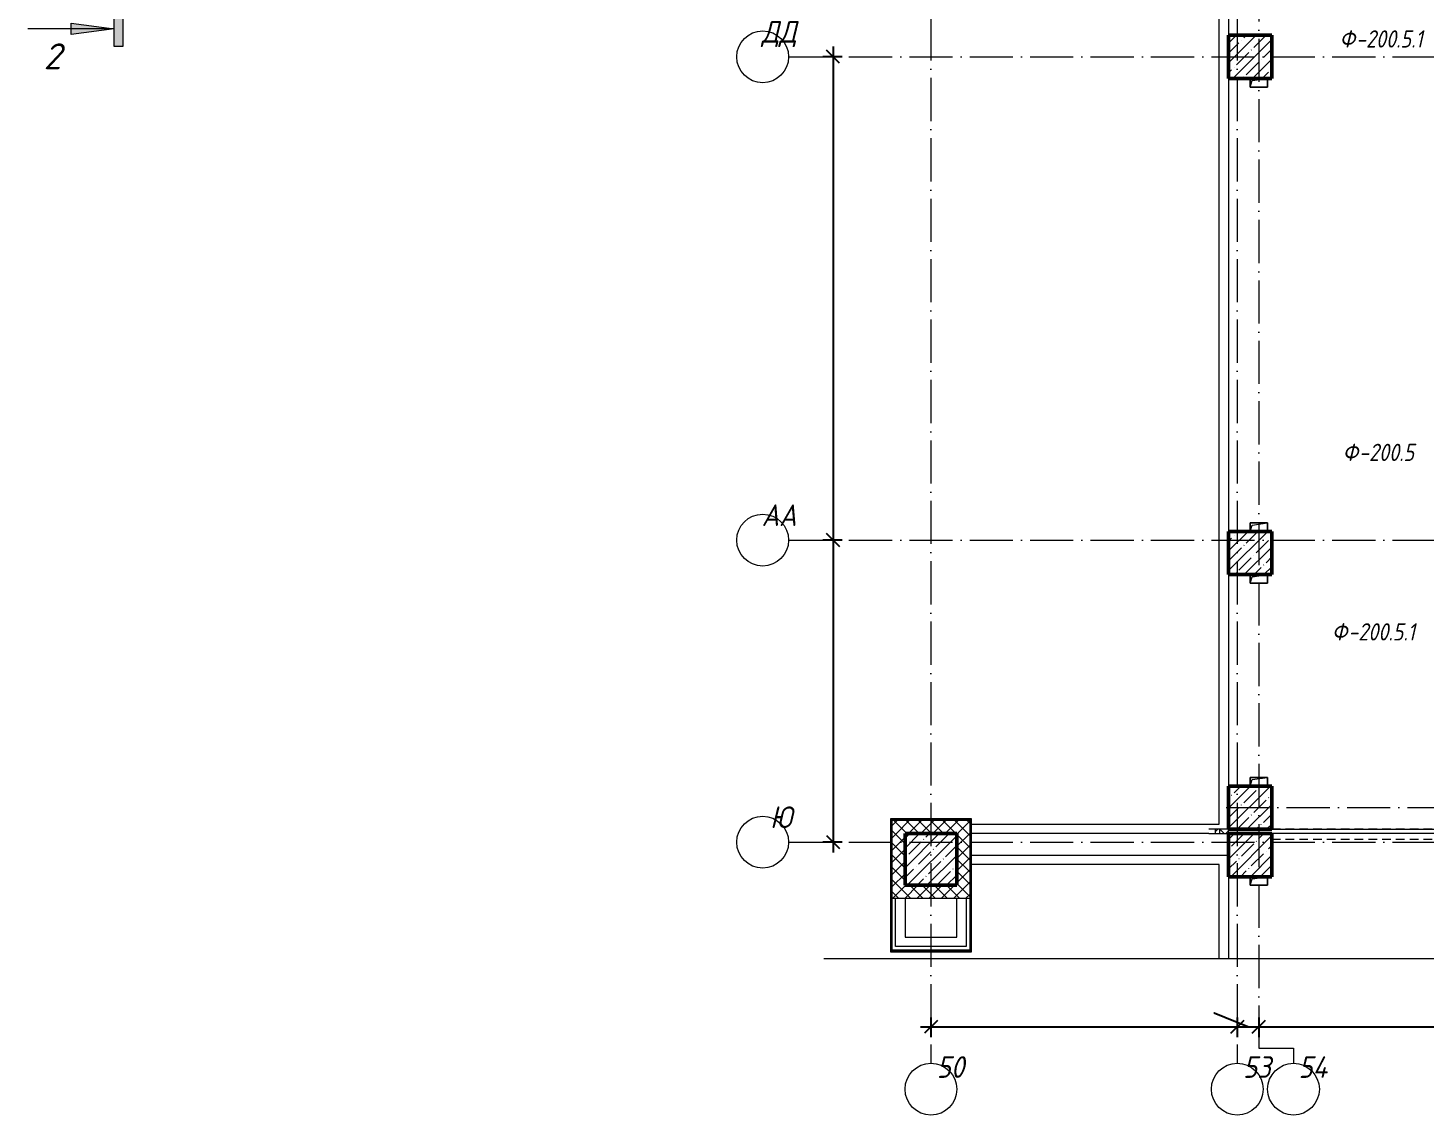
# Model space of a CAD drawing. Header units: millimetres. Extents: x -401725 to 250493, y 305116 to 802890.
# Drawn here: x -114416 to -98224, y 584386 to 596982 of the extents above; entities that cross this region are included whole.
import ezdxf

# ---------------------------------------------------------------- set-up
doc = ezdxf.new("R2010")
doc.units = ezdxf.units.MM
doc.linetypes.add('200_ШТРИХ_ш1п0_6_', pattern=[160, 100, -60])
doc.linetypes.add('50_200_ШТРИХ_1Т_ш5_п1_п1_', pattern=[700, 500, -100, 0, -100])
for name, color, linetype, lineweight in [('A-____-____-DIMS', 7, 'Continuous', 9), ('A-DETL-GENF-OTLN', 7, 'Continuous', 9), ('A-FLOR-____-OTLN', 7, 'Continuous', 9), ('A-GENM-____-IDEN', 7, 'Continuous', 9), ('A-GENM-____-OTLN', 7, 'Continuous', 9), ('A-WALL-____-MCUT', 7, 'Continuous', 13), ('A-WALL-____-OTLN', 7, 'Continuous', 9), ('G-____-____-SYMB', 7, 'Continuous', 9), ('S-COLS-____-MCUT', 7, 'Continuous', 50), ('S-COLS-____-OTLN', 7, 'Continuous', 9), ('S-GRID-____-IDEN', 7, 'Continuous', 9), ('S-GRID-____-OTLN', 7, 'Continuous', 9), ('S-GRID-____-OTLN-1', 7, '50_200_ШТРИХ_1Т_ш5_п1_п1_', 9)]:
    doc.layers.add(name, color=color, linetype=linetype, lineweight=lineweight)
for name, color, linetype, lineweight, true_color in [('A-DETL-____-OTLN-11', 7, '200_ШТРИХ_ш1п0_6_', 9, 0x000000), ('A-WALL-____-MCUT-7', 7, 'Continuous', 9, 0x000000), ('A-WALL-____-PATT-2', 7, 'Continuous', 9, 0x787878), ('A-WALL-FNSH-MCUT-3', 7, 'Continuous', 9, 0x000000)]:
    doc.layers.add(name, color=color, linetype=linetype, lineweight=lineweight, true_color=true_color)
doc.styles.add('ISOCPEUR_I', font='isocpeui.ttf', dxfattribs={"width": 0.9, "height": 2.5})
doc.styles.add('ISOCPEUR_I_12', font='isocpeui.ttf', dxfattribs={"width": 0.9, "height": 180})
doc.styles.add('ISOCPEUR_I_13', font='isocpeui.ttf', dxfattribs={"height": 300})
doc.styles.add('ISOCPEUR_I_2', font='isocpeui.ttf', dxfattribs={"width": 0.85, "height": 2.3})
doc.dimstyles.new('ISO-2_5_0_9К_БОЛЬШОЙ_ОСИ', dxfattribs={"dimscale": 304.8, "dimtxt": 248.995294, "dimasz": 0.492126, "dimexe": 0.393701, "dimexo": 0, "dimgap": 0, "dimtad": 1, "dimdec": 0, "dimzin": 0, "dimdsep": 46, "dimtxsty": 'ISOCPEUR_I', "dimblk1": 'OBLIQUE', "dimblk2": 'OBLIQUE', "dimsah": 1, "dimcen": 0.09, "dimdle": 0.393701, "dimazin": 0, "dimtfac": 1, "dimtdec": 4, "dimtix": 1, "dimtmove": 0, "dimatfit": 3, "dimfxl": 1, "dimtvp": 1, "dimtolj": 1, "dimtzin": 0, "dimarcsym": 2})
doc.dimstyles.new('ISO-2_5_0_9К_БОЛЬШОЙ_ОСИ_1', dxfattribs={"dimscale": 304.8, "dimtxt": 248.995294, "dimasz": 0.492126, "dimexe": 0.393701, "dimexo": 0, "dimgap": 0, "dimtad": 1, "dimdec": 0, "dimzin": 0, "dimdsep": 46, "dimtxsty": 'ISOCPEUR_I', "dimblk1": 'OBLIQUE', "dimblk2": 'OBLIQUE', "dimsah": 1, "dimcen": 0.09, "dimdle": 0.393701, "dimazin": 0, "dimtfac": 1, "dimtdec": 4, "dimtix": 1, "dimtmove": 1, "dimatfit": 3, "dimfxl": 1, "dimtvp": 1, "dimtolj": 1, "dimtzin": 0, "dimarcsym": 2})
pattern_1 = [(45, (-175000.74, 544716.51), (-70.71068, 70.71068), []), (135, (-175000.74, 544716.51), (-70.71068, -70.71068), [])]

# ---------------------------------------------------------------- blocks, each defined once
blk = doc.blocks.new('BSC_Колонна _Прямоугольная - 600х600-25984397-АР1_Кладочный план 1 этажа в осях 1-64_Ю-ЯЯ')
at = {"layer": 'S-COLS-____-OTLN'}
h = blk.add_hatch(dxfattribs=at)
h.set_pattern_fill('FP_45', color=256, style=0, pattern_type=2)
h.set_pattern_definition([(45, (-71050, -42631.04), (-114.04925, 114.04925), []), (45, (-70935.95, -42631.04), (-114.04925, 114.04925), [201.613, -40.323, 3.353, -36.97])])
h.paths.add_polyline_path([(-300, -300), (300, -300), (300, 300), (-300, 300), (-300, 64)], flags=0)
at = {"layer": 'S-COLS-____-MCUT'}
for p, q in [((300, 300), (-300, 300)), ((-300, 300), (-300, -300)), ((300, -300), (300, 300)), ((-300, -300), (300, -300))]:
    blk.add_line(p, q, dxfattribs=at)
blk = doc.blocks.new('BSC_Колонна _Прямоугольная - 500х500-V52-АР1_Кладочный план 1 этажа в осях 1-64_Ю-ЯЯ')
at = {"layer": 'S-COLS-____-OTLN'}
h = blk.add_hatch(dxfattribs=at)
h.set_pattern_fill('FP_52', color=256, style=0, pattern_type=2)
h.set_pattern_definition([(315, (-51931.04, 74750), (114.04925, 114.04925), []), (315, (-51931.04, 74635.95), (114.04925, 114.04925), [201.613, -40.323, 3.353, -36.97])])
h.paths.add_polyline_path([(-250, 250), (-250, -250), (250, -250), (250, 250)], flags=0)
at = {"layer": 'S-COLS-____-MCUT'}
for p, q in [((250, 250), (-250, 250)), ((-250, 250), (-250, -250)), ((250, -250), (250, 250)), ((-250, -250), (250, -250))]:
    blk.add_line(p, q, dxfattribs=at)
blk = doc.blocks.new('BSC_Колонна _Прямоугольная - 500х500-V69-АР1_Кладочный план 1 этажа в осях 1-64_Ю-ЯЯ')
at = {"layer": 'S-COLS-____-OTLN'}
h = blk.add_hatch(dxfattribs=at)
h.set_pattern_fill('FP_69', color=256, style=0, pattern_type=2)
h.set_pattern_definition([(45, (-74750, -43231.04), (-114.04925, 114.04925), []), (45, (-74635.95, -43231.04), (-114.04925, 114.04925), [201.613, -40.323, 3.353, -36.97])])
h.paths.add_polyline_path([(-250, -250), (250, -250), (250, 250), (-250, 250)], flags=0)
at = {"layer": 'S-COLS-____-MCUT'}
for p, q in [((250, 250), (-250, 250)), ((-250, 250), (-250, -250)), ((250, -250), (250, 250)), ((-250, -250), (250, -250))]:
    blk.add_line(p, q, dxfattribs=at)
blk = doc.blocks.new('BSC_Колонна _Прямоугольная - 500х500-V144-АР1_Кладочный план 1 этажа в осях 1-64_Ю-ЯЯ')
at = {"layer": 'S-COLS-____-OTLN'}
h = blk.add_hatch(dxfattribs=at)
h.set_pattern_fill('FP_148', color=256, style=0, pattern_type=2)
h.set_pattern_definition([(315, (-46181.04, 74750), (114.04925, 114.04925), []), (315, (-46181.04, 74635.95), (114.04925, 114.04925), [201.613, -40.323, 3.353, -36.97])])
h.paths.add_polyline_path([(-250, 250), (-250, -250), (250, -250), (250, 250)], flags=0)
at = {"layer": 'S-COLS-____-MCUT'}
for p, q in [((250, 250), (-250, 250)), ((-250, 250), (-250, -250)), ((250, -250), (250, 250)), ((-250, -250), (250, -250))]:
    blk.add_line(p, q, dxfattribs=at)
blk = doc.blocks.new('BSC_Колонна _Прямоугольная - 500х500-V151-АР1_Кладочный план 1 этажа в осях 1-64_Ю-ЯЯ')
at = {"layer": 'S-COLS-____-OTLN'}
h = blk.add_hatch(dxfattribs=at)
h.set_pattern_fill('FP_155', color=256, style=0, pattern_type=2)
h.set_pattern_definition([(45, (-74750, -42681.04), (-114.04925, 114.04925), []), (45, (-74635.95, -42681.04), (-114.04925, 114.04925), [201.613, -40.323, 3.353, -36.97])])
h.paths.add_polyline_path([(-250, -250), (250, -250), (250, 250), (-250, 250), (-250, 14)], flags=0)
at = {"layer": 'S-COLS-____-MCUT'}
for p, q in [((250, 250), (-250, 250)), ((-250, 250), (-250, -250)), ((250, -250), (250, 250)), ((-250, -250), (250, -250))]:
    blk.add_line(p, q, dxfattribs=at)
blk = doc.blocks.new('AR_Отверстие прямоугольное _в плите_ - AR_Отверстие прямоугольное _в плите_-V213-АР1_Кладочный план 1 этажа в осях 1-64_Ю-ЯЯ')
at = {"layer": 'A-GENM-____-OTLN'}
for p, q in [((-100, 50), (-100, -50)), ((-100, -50), (-75, 25)), ((-75, 25), (100, 50)), ((100, -50), (100, 50)), ((-100, -50), (100, -50))]:
    blk.add_line(p, q, dxfattribs=at)
blk = doc.blocks.new('AR_Отверстие прямоугольное _в плите_ - AR_Отверстие прямоугольное _в плите_-V214-АР1_Кладочный план 1 этажа в осях 1-64_Ю-ЯЯ')
at = {"layer": 'A-GENM-____-OTLN'}
for p, q in [((100, 50), (-100, 50)), ((-100, 50), (-100, -50)), ((-100, -50), (-75, 25)), ((-75, 25), (100, 50)), ((100, -50), (100, 50))]:
    blk.add_line(p, q, dxfattribs=at)
blk = doc.blocks.new('DET_L_Линия разрыва - М100-27489994-АР1_Кладочный план 1 этажа в осях 1-64_Ю-ЯЯ')
at = {"layer": 'A-DETL-GENF-OTLN'}
blk.add_line((15850, 0), (0, 0), dxfattribs=at)
blk = doc.blocks.new('Ось сетки - Круг_Ø6_00__ISO-2_5_0_9K_-25732049-АР1_Кладочный план 1 этажа в осях 1-64_Ю-ЯЯ')
at = {"layer": 'S-GRID-____-IDEN'}
blk.add_circle((0, 0), 3, dxfattribs=at)
blk = doc.blocks.new('Разрез - Концевая часть разреза-18266132-АР1_Кладочный план 1 этажа в осях 1-64_Ю-ЯЯ')
at = {"layer": 'G-____-____-SYMB'}
for points in [[(0, 0.5), (0, -0.5), (-9, -0.5), (-9, 0.5)], [(-6.29, -5.5), (-7.61, -5.5), (-6.95, -0.5)]]:
    blk.add_hatch(color=256, dxfattribs=at).paths.add_polyline_path(points, flags=0)
for p, q in [((0, 0.5), (-9, 0.5)), ((-9, 0.5), (-9, -0.5)), ((0, -0.5), (0, 0.5)), ((-9, -0.5), (0, -0.5)), ((-6.95, -0.5), (-7.61, -5.5)), ((-6.95, -0.5), (-6.95, -10.5)), ((-6.29, -5.5), (-6.95, -0.5)), ((-7.61, -5.5), (-6.29, -5.5))]:
    blk.add_line(p, q, dxfattribs=at)
blk = doc.blocks.new('_Oblique')
at = {"color": 0, "linetype": 'ByBlock', "lineweight": -2}
blk.add_line((-0.5, -0.5), (0.5, 0.5), dxfattribs=at)
blk = doc.blocks.new('*D12025')
at = {"layer": 'A-____-____-DIMS', "color": 0, "lineweight": -2, "transparency": 16777216}
for p, q in [((-105085, 596768), (-105085, 590928)), ((-104979, 596648), (-105205, 596648)), ((-104979, 591048), (-105205, 591048))]:
    blk.add_line(p, q, dxfattribs=at)
at = {"layer": 'Defpoints', "color": 0, "transparency": 16777216}
for p in [(-104979, 596648), (-105085, 591048), (-104979, 591048)]:
    blk.add_point(p, dxfattribs=at)
at = {"layer": 'A-____-____-DIMS', "color": 0, "lineweight": -2, "transparency": 16777216, "xscale": 150, "yscale": 150, "zscale": 150}
for p, rotation in [((-105085, 596648), 90), ((-105085, 591048), 270)]:
    blk.add_blockref('_Oblique', p, dxfattribs=dict(at, rotation=rotation))
at = {"layer": 'A-____-____-DIMS', "color": 0, "transparency": 16777216, "insert": (-105087, 593848), "char_height": 2.5, "width": 758.48, "attachment_point": 5, "rotation": 90, "style": 'ISOCPEUR_I'}
blk.add_mtext('\\A1;5600', dxfattribs=at)
blk = doc.blocks.new('*D12026')
at = {"layer": 'A-____-____-DIMS', "color": 0, "lineweight": -2, "transparency": 16777216}
for p, q in [((-104979, 591048), (-105205, 591048)), ((-105085, 591168), (-105085, 587428)), ((-104979, 587548), (-105205, 587548))]:
    blk.add_line(p, q, dxfattribs=at)
at = {"layer": 'Defpoints', "color": 0, "transparency": 16777216}
for p in [(-104979, 591048), (-105085, 587548), (-104979, 587548)]:
    blk.add_point(p, dxfattribs=at)
at = {"layer": 'A-____-____-DIMS', "color": 0, "lineweight": -2, "transparency": 16777216, "xscale": 150, "yscale": 150, "zscale": 150}
for p, rotation in [((-105085, 591048), 90), ((-105085, 587548), 270)]:
    blk.add_blockref('_Oblique', p, dxfattribs=dict(at, rotation=rotation))
at = {"layer": 'A-____-____-DIMS', "color": 0, "transparency": 16777216, "insert": (-105087, 589298), "char_height": 2.5, "width": 758.48, "attachment_point": 5, "rotation": 90, "style": 'ISOCPEUR_I'}
blk.add_mtext('\\A1;3500', dxfattribs=at)
blk = doc.blocks.new('*D13256')
at = {"layer": 'A-____-____-DIMS', "color": 0, "lineweight": -2, "transparency": 16777216}
for p, q in [((-104071, 585408), (-100281, 585408)), ((-103951, 585514), (-103951, 585288)), ((-100401, 585514), (-100401, 585288))]:
    blk.add_line(p, q, dxfattribs=at)
at = {"layer": 'Defpoints', "color": 0, "transparency": 16777216}
for p in [(-103951, 585514), (-100401, 585514), (-100401, 585408)]:
    blk.add_point(p, dxfattribs=at)
at = {"layer": 'A-____-____-DIMS', "color": 0, "lineweight": -2, "transparency": 16777216, "xscale": 150, "yscale": 150, "zscale": 150, "rotation": 180}
blk.add_blockref('_Oblique', (-103951, 585408), dxfattribs=at)
at = {"layer": 'A-____-____-DIMS', "color": 0, "lineweight": -2, "transparency": 16777216, "xscale": 150, "yscale": 150, "zscale": 150}
blk.add_blockref('_Oblique', (-100401, 585408), dxfattribs=at)
at = {"layer": 'A-____-____-DIMS', "color": 0, "transparency": 16777216, "insert": (-102176, 585409), "char_height": 2.5, "width": 758.48, "attachment_point": 5, "style": 'ISOCPEUR_I'}
blk.add_mtext('\\A1;3550', dxfattribs=at)
blk = doc.blocks.new('*D13257')
at = {"layer": 'A-____-____-DIMS', "color": 0, "lineweight": -2, "transparency": 16777216}
for p, q in [((-100667, 585568), (-100672, 585568)), ((-100276, 585408), (-100667, 585568)), ((-100521, 585408), (-100031, 585408)), ((-100401, 585514), (-100401, 585288)), ((-100151, 585514), (-100151, 585288))]:
    blk.add_line(p, q, dxfattribs=at)
at = {"layer": 'Defpoints', "color": 0, "transparency": 16777216}
for p in [(-100401, 585514), (-100151, 585514), (-100151, 585408)]:
    blk.add_point(p, dxfattribs=at)
at = {"layer": 'A-____-____-DIMS', "color": 0, "lineweight": -2, "transparency": 16777216, "xscale": 150, "yscale": 150, "zscale": 150, "rotation": 180}
blk.add_blockref('_Oblique', (-100401, 585408), dxfattribs=at)
at = {"layer": 'A-____-____-DIMS', "color": 0, "lineweight": -2, "transparency": 16777216, "xscale": 150, "yscale": 150, "zscale": 150}
blk.add_blockref('_Oblique', (-100151, 585408), dxfattribs=at)
at = {"layer": 'A-____-____-DIMS', "color": 0, "transparency": 16777216, "insert": (-101236, 585571), "char_height": 2.5, "width": 568.86, "attachment_point": 1, "line_spacing_factor": 1.149209, "style": 'ISOCPEUR_I'}
blk.add_mtext('\\A1;250', dxfattribs=at)
blk = doc.blocks.new('*D13258')
at = {"layer": 'A-____-____-DIMS', "color": 0, "lineweight": -2, "transparency": 16777216}
for p, q in [((-100271, 585408), (-97131, 585408)), ((-100151, 585514), (-100151, 585288)), ((-97251, 585514), (-97251, 585288))]:
    blk.add_line(p, q, dxfattribs=at)
at = {"layer": 'Defpoints', "color": 0, "transparency": 16777216}
for p in [(-100151, 585514), (-97251, 585514), (-97251, 585408)]:
    blk.add_point(p, dxfattribs=at)
at = {"layer": 'A-____-____-DIMS', "color": 0, "lineweight": -2, "transparency": 16777216, "xscale": 150, "yscale": 150, "zscale": 150, "rotation": 180}
blk.add_blockref('_Oblique', (-100151, 585408), dxfattribs=at)
at = {"layer": 'A-____-____-DIMS', "color": 0, "lineweight": -2, "transparency": 16777216, "xscale": 150, "yscale": 150, "zscale": 150}
blk.add_blockref('_Oblique', (-97251, 585408), dxfattribs=at)
at = {"layer": 'A-____-____-DIMS', "color": 0, "transparency": 16777216, "insert": (-98701, 585409), "char_height": 2.5, "width": 758.48, "attachment_point": 5, "style": 'ISOCPEUR_I'}
blk.add_mtext('\\A1;2900', dxfattribs=at)

msp = doc.modelspace()

# ---------------------------------------------------------------- hatches: boundary and pattern name
at = {"layer": 'A-WALL-____-PATT-2'}
h = msp.add_hatch(dxfattribs=at)
h.set_pattern_fill('FP_1', color=256, style=0, pattern_type=2)
h.set_pattern_definition(pattern_1)
h.paths.add_polyline_path([(-100600.7357, 587647.5526), (-100600.7357, 587697.5526), (-100650.7357, 587697.5526), (-100650.7357, 587647.5526)], flags=0)
h.paths.add_polyline_path([(-100650.7357, 599647.5526), (-100600.7357, 599647.5526), (-100600.7357, 599897.5526), (-100650.7357, 599897.5526)], flags=0)
h = msp.add_hatch(dxfattribs=at)
h.set_pattern_fill('FP_1', color=256, style=0, pattern_type=2)
h.set_pattern_definition(pattern_1)
h.paths.add_polyline_path([(-100600.7357, 587647.5526), (-100500.7357, 587647.5526), (-100500.7357, 587697.5526), (-100600.7357, 587697.5526)], flags=0)
h.paths.add_polyline_path([(-100600.7357, 599647.5526), (-100500.7357, 599647.5526), (-100500.7357, 599897.5526), (-100600.7357, 599897.5526), (-100600.7357, 599847.5526)], flags=0)
h = msp.add_hatch(dxfattribs=at)
h.set_pattern_fill('FP_1', color=256, style=0, pattern_type=2)
h.set_pattern_definition(pattern_1)
h.paths.add_polyline_path([(-104316.7074, 587647.5526), (-103650.7357, 587647.5526), (-103650.7357, 587797.5526), (-104400.7357, 587797.5526), (-104400.7357, 587647.5526)], flags=0)
h = msp.add_hatch(dxfattribs=at)
h.set_pattern_fill('FP_1', color=256, style=0, pattern_type=2)
h.set_pattern_definition(pattern_1)
h.paths.add_polyline_path([(-103650.7357, 586897.5526), (-103500.7357, 586897.5526), (-103500.7357, 587797.5526), (-103650.7357, 587797.5526), (-103650.7357, 587047.5526)], flags=0)
h = msp.add_hatch(dxfattribs=at)
h.set_pattern_fill('FP_1', color=256, style=0, pattern_type=2)
h.set_pattern_definition(pattern_1)
h.paths.add_polyline_path([(-104316.7074, 586897.5526), (-104250.7357, 586897.5526), (-104250.7357, 587647.5526), (-104400.7357, 587647.5526), (-104400.7357, 586897.5526)], flags=0)
h = msp.add_hatch(dxfattribs=at)
h.set_pattern_fill('FP_1', color=256, style=0, pattern_type=2)
h.set_pattern_definition(pattern_1)
h.paths.add_polyline_path([(-104250.7357, 586897.5526), (-103650.7357, 586897.5526), (-103650.7357, 587047.5526), (-104250.7357, 587047.5526)], flags=0)

# ---------------------------------------------------------------- linework, layer by layer
at = {"layer": 'A-DETL-____-OTLN-11'}
for p, q in [((-97500.7357, 587697.5526), (-100000.7357, 587697.5526)), ((-97500.7357, 587577.5526), (-100000.7357, 587577.5526))]:
    msp.add_line(p, q, dxfattribs=at)
at = {"layer": 'A-FLOR-____-OTLN'}
for p, q in [((-100500.7357, 596397.5526), (-100500.7357, 591147.5526)), ((-100250.7357, 596297.5526), (-100250.7357, 596397.5526)), ((-100050.7357, 596397.5526), (-100050.7357, 596297.5526)), ((-100050.7357, 596297.5526), (-100250.7357, 596297.5526)), ((-100250.7357, 591147.5526), (-100250.7357, 591247.5526)), ((-100250.7357, 591247.5526), (-100050.7357, 591247.5526)), ((-100050.7357, 591247.5526), (-100050.7357, 591147.5526)), ((-100250.7357, 590547.5526), (-100250.7357, 590647.5526)), ((-100050.7357, 590547.5526), (-100250.7357, 590547.5526)), ((-100050.7357, 590647.5526), (-100050.7357, 590547.5526)), ((-100250.7357, 588197.5526), (-100250.7357, 588297.5526)), ((-100250.7357, 588297.5526), (-100050.7357, 588297.5526)), ((-100050.7357, 588297.5526), (-100050.7357, 588197.5526)), ((-100000.7357, 587697.5526), (-97500.7357, 587697.5526)), ((-97500.7357, 587647.5526), (-100000.7357, 587647.5526)), ((-100250.7357, 587047.5526), (-100250.7357, 587147.5526)), ((-100050.7357, 587147.5526), (-100050.7357, 587047.5526)), ((-100050.7357, 587047.5526), (-100250.7357, 587047.5526))]:
    msp.add_line(p, q, dxfattribs=at)
at = {"layer": 'A-WALL-____-MCUT'}
for p, q in [((-100500.7357, 587697.5526), (-100730.7357, 587697.5526)), ((-100730.7357, 587647.5526), (-100500.7357, 587647.5526)), ((-100500.7357, 587647.5526), (-100500.7357, 587697.5526))]:
    msp.add_line(p, q, dxfattribs=at)
at = {"layer": 'A-WALL-____-MCUT-7'}
for p, q in [((-104412.7357, 587809.5526), (-103488.7357, 587809.5526)), ((-104412.7357, 586285.5526), (-104412.7357, 587809.5526)), ((-104407.7357, 587804.5526), (-103493.7357, 587804.5526)), ((-104407.7357, 586290.5526), (-104407.7357, 587804.5526)), ((-103500.7357, 587797.5526), (-104400.7357, 587797.5526)), ((-103493.7357, 587804.5526), (-103493.7357, 586290.5526)), ((-103488.7357, 587809.5526), (-103488.7357, 586285.5526)), ((-100650.7357, 587647.5526), (-100650.7357, 587697.5526)), ((-100600.7357, 587647.5526), (-100600.7357, 587697.5526)), ((-104400.7357, 586897.5526), (-103500.7357, 586897.5526)), ((-103488.7357, 586285.5526), (-104412.7357, 586285.5526)), ((-103493.7357, 586290.5526), (-104407.7357, 586290.5526))]:
    msp.add_line(p, q, dxfattribs=at)
at = {"layer": 'A-WALL-____-OTLN'}
for p, q in [((-100610.7357, 587757.5526), (-100610.7357, 599647.5526)), ((-100500.7357, 599347.5526), (-100500.7357, 596897.5526)), ((-100500.7357, 596397.5526), (-100500.7357, 591147.5526)), ((-100500.7357, 590647.5526), (-100500.7357, 588197.5526)), ((-103480.7357, 587757.5526), (-100610.7357, 587757.5526)), ((-100730.7357, 587647.5526), (-103480.7357, 587647.5526)), ((-103480.7357, 587397.5526), (-100500.7357, 587397.5526)), ((-100610.7357, 587287.5526), (-103480.7357, 587287.5526)), ((-100610.7357, 586197.5526), (-100610.7357, 587287.5526)), ((-100500.7357, 587147.5526), (-100500.7357, 586197.5526)), ((-104360.7357, 586337.5526), (-104360.7357, 586897.5526)), ((-104250.7357, 586897.5526), (-104250.7357, 586447.5526)), ((-103650.7357, 586447.5526), (-103650.7357, 586897.5526)), ((-103540.7357, 586897.5526), (-103540.7357, 586337.5526)), ((-103540.7357, 586337.5526), (-104360.7357, 586337.5526)), ((-104250.7357, 586447.5526), (-103650.7357, 586447.5526))]:
    msp.add_line(p, q, dxfattribs=at)
at = {"layer": 'A-WALL-FNSH-MCUT-3'}
for p, q in [((-103480.7357, 587817.5526), (-104420.7357, 587817.5526)), ((-104420.7357, 587817.5526), (-104420.7357, 586277.5526)), ((-104400.7357, 586297.5526), (-104400.7357, 587797.5526)), ((-103500.7357, 587797.5526), (-103500.7357, 586297.5526)), ((-103480.7357, 586277.5526), (-103480.7357, 587817.5526)), ((-104420.7357, 586277.5526), (-103480.7357, 586277.5526)), ((-103500.7357, 586297.5526), (-104400.7357, 586297.5526))]:
    msp.add_line(p, q, dxfattribs=at)
at = {"layer": 'S-GRID-____-OTLN'}
for p, q in [((-100150.7357, 585159.4508), (-99748.7838, 585159.4508)), ((-99748.7838, 585159.4508), (-99748.7838, 584985.5274))]:
    msp.add_line(p, q, dxfattribs=at)
at = {"layer": 'S-GRID-____-OTLN-1'}
for p, q in [((-103950.7357, 635609.362), (-103950.7357, 584985.5274)), ((-100400.7357, 635609.362), (-100400.7357, 584985.5274)), ((-100150.7357, 635363.4396), (-100150.7357, 585159.4508)), ((-105600.7357, 596647.5526), (-70926.3291, 596647.5526)), ((-105600.7357, 591047.5526), (-84681.9484, 591047.5526)), ((-100528.4212, 587947.5526), (-71067.4994, 587947.5526)), ((-105600.7357, 587547.5526), (-70926.3291, 587547.5526))]:
    msp.add_line(p, q, dxfattribs=at)

# ---------------------------------------------------------------- block references
at = {"layer": 'A-DETL-GENF-OTLN'}
msp.add_blockref('DET_L_Линия разрыва - М100-27489994-АР1_Кладочный план 1 этажа в осях 1-64_Ю-ЯЯ', (-105190.7357, 586197.5526), dxfattribs=at)
at = {"layer": 'A-GENM-____-OTLN'}
for name, p in [('AR_Отверстие прямоугольное _в плите_ - AR_Отверстие прямоугольное _в плите_-V213-АР1_Кладочный план 1 этажа в осях 1-64_Ю-ЯЯ', (-100150.7357, 596347.5526)), ('AR_Отверстие прямоугольное _в плите_ - AR_Отверстие прямоугольное _в плите_-V214-АР1_Кладочный план 1 этажа в осях 1-64_Ю-ЯЯ', (-100150.7357, 591197.5526)), ('AR_Отверстие прямоугольное _в плите_ - AR_Отверстие прямоугольное _в плите_-V213-АР1_Кладочный план 1 этажа в осях 1-64_Ю-ЯЯ', (-100150.7357, 590597.5526)), ('AR_Отверстие прямоугольное _в плите_ - AR_Отверстие прямоугольное _в плите_-V214-АР1_Кладочный план 1 этажа в осях 1-64_Ю-ЯЯ', (-100150.7357, 588247.5526)), ('AR_Отверстие прямоугольное _в плите_ - AR_Отверстие прямоугольное _в плите_-V213-АР1_Кладочный план 1 этажа в осях 1-64_Ю-ЯЯ', (-100150.7357, 587097.5526))]:
    msp.add_blockref(name, p, dxfattribs=at)
at = {"layer": 'G-____-____-SYMB', "extrusion": (0, 0, -1), "xscale": 99.99999999999993, "yscale": 99.99999999999993, "zscale": 99.99999999999993, "rotation": 90.00000000000053}
msp.add_blockref('Разрез - Концевая часть разреза-18266132-АР1_Кладочный план 1 этажа в осях 1-64_Ю-ЯЯ', (113366.427, 597668.5442), dxfattribs=at)
at = {"layer": 'S-COLS-____-OTLN', "rotation": 89.9999999999999}
for name, p in [('BSC_Колонна _Прямоугольная - 500х500-V52-АР1_Кладочный план 1 этажа в осях 1-64_Ю-ЯЯ', (-100250.7357, 596647.5526)), ('BSC_Колонна _Прямоугольная - 500х500-V144-АР1_Кладочный план 1 этажа в осях 1-64_Ю-ЯЯ', (-100250.7357, 590897.5526))]:
    msp.add_blockref(name, p, dxfattribs=at)
at = {"layer": 'S-COLS-____-OTLN'}
for name, p in [('BSC_Колонна _Прямоугольная - 500х500-V69-АР1_Кладочный план 1 этажа в осях 1-64_Ю-ЯЯ', (-100250.7357, 587947.5526)), ('BSC_Колонна _Прямоугольная - 600х600-25984397-АР1_Кладочный план 1 этажа в осях 1-64_Ю-ЯЯ', (-103950.7357, 587347.5526)), ('BSC_Колонна _Прямоугольная - 500х500-V151-АР1_Кладочный план 1 этажа в осях 1-64_Ю-ЯЯ', (-100250.7357, 587397.5526))]:
    msp.add_blockref(name, p, dxfattribs=at)
at = {"layer": 'S-GRID-____-IDEN', "xscale": 99.99999999999993, "yscale": 99.99999999999993, "zscale": 99.99999999999993}
for p, rotation in [((-105900.7357, 596647.5526), 269.9999999999995), ((-105900.7357, 591047.5526), 269.9999999999995), ((-105900.7357, 587547.5526), 269.9999999999995), ((-103950.7357, 584685.5274), 180), ((-100400.7357, 584685.5274), 180), ((-99748.7838, 584685.5274), 180)]:
    msp.add_blockref('Ось сетки - Круг_Ø6_00__ISO-2_5_0_9K_-25732049-АР1_Кладочный план 1 этажа в осях 1-64_Ю-ЯЯ', p, dxfattribs=dict(at, rotation=rotation))

# ---------------------------------------------------------------- texts
at = {"layer": 'A-GENM-____-IDEN', "char_height": 200, "attachment_point": 1, "style": 'ISOCPEUR_I_2'}
for s, insert, width in [('\\fISOCPEUR|b0|i1|c204|p34|;\\W.9;Ф', (-99215.1976, 596955.2098), 230.886), ('-200.5.1', (-99024.6976, 596955.2098), 1053.417375), ('\\fISOCPEUR|b0|i1|c204|p34|;\\W.9;Ф', (-99179.7542, 592164.1918), 230.886), ('-200.5', (-98989.2542, 592164.1918), 865.8225), ('\\fISOCPEUR|b0|i1|c204|p34|;\\W.9;Ф', (-99304.6099, 590084.689), 230.886), ('-200.5.1', (-99114.1099, 590084.689), 1053.417375)]:
    msp.add_mtext(s, dxfattribs=dict(at, insert=insert, width=width))
at = {"layer": 'G-____-____-SYMB', "insert": (-114235.5267, 596803.7258), "char_height": 300, "width": 256.54, "attachment_point": 1, "style": 'ISOCPEUR_I_13'}
msp.add_mtext('\\fISOCPEUR|b0|i1|c204|p34|;2', dxfattribs=at)
at = {"layer": 'S-GRID-____-IDEN', "char_height": 250, "attachment_point": 1, "style": 'ISOCPEUR_I_12'}
for s, insert, width in [('ДД', (-105913.1501, 597061.4387), 505.063125), ('АА', (-105913.1501, 591461.4387), 505.063125), ('\\fISOCPEUR|b0|i1|c204|p34|;\\W.9;Ю', (-105815.0501, 587961.4387), 266.961937), ('50', (-103883.4423, 585066.7148), 404.0505), ('53', (-100333.4423, 585066.7148), 404.0505), ('54', (-99690.4903, 585066.7148), 425.696062)]:
    msp.add_mtext(s, dxfattribs=dict(at, insert=insert, width=width))

# ---------------------------------------------------------------- dimensions: what is measured, and where the dimension line sits
at = {"layer": 'A-____-____-DIMS'}
for base, p1, p2, override, picture, middle in [((-105085.3741, 591047.5526), (-104979.3081, 596647.5526), (-104979.3081, 591047.5526), {"dimpost": '<>', "dimfxl": 5600}, '*D12025', (-105086.6241, 593847.5526)), ((-105085.3741, 587547.5526), (-104979.3081, 591047.5526), (-104979.3081, 587547.5526), {"dimpost": '<>', "dimfxl": 3500}, '*D12026', (-105086.6241, 589297.5526))]:
    dim = msp.add_linear_dim(base=base, p1=p1, p2=p2, angle=90, dimstyle='ISO-2_5_0_9К_БОЛЬШОЙ_ОСИ', override=override, dxfattribs=at)
    dim.commit()
    dim.dimension.update_dxf_attribs({"geometry": picture, "text_midpoint": middle})
dim = msp.add_linear_dim(base=(-100150.7357, 585407.8811), p1=(-100400.7357, 585513.9472), p2=(-100150.7357, 585513.9472), dimstyle='ISO-2_5_0_9К_БОЛЬШОЙ_ОСИ_1', override={"dimpost": '<>', "dimfxl": 250}, dxfattribs=at)
dim.commit()
dim.dimension.update_dxf_attribs({"geometry": '*D13257', "text_midpoint": (-100666.883, 585567.8284), "dimtype": 160})
for base, p1, p2, override, picture, middle in [((-100400.7357, 585407.8811), (-103950.7357, 585513.9472), (-100400.7357, 585513.9472), {"dimpost": '<>', "dimfxl": 3550}, '*D13256', (-102175.7357, 585409.1311)), ((-97250.7357, 585407.8811), (-100150.7357, 585513.9472), (-97250.7357, 585513.9472), {"dimpost": '<>', "dimfxl": 2900}, '*D13258', (-98700.7357, 585409.1311))]:
    dim = msp.add_linear_dim(base=base, p1=p1, p2=p2, dimstyle='ISO-2_5_0_9К_БОЛЬШОЙ_ОСИ', override=override, dxfattribs=at)
    dim.commit()
    dim.dimension.update_dxf_attribs({"geometry": picture, "text_midpoint": middle})

doc.saveas('drawing.dxf')
